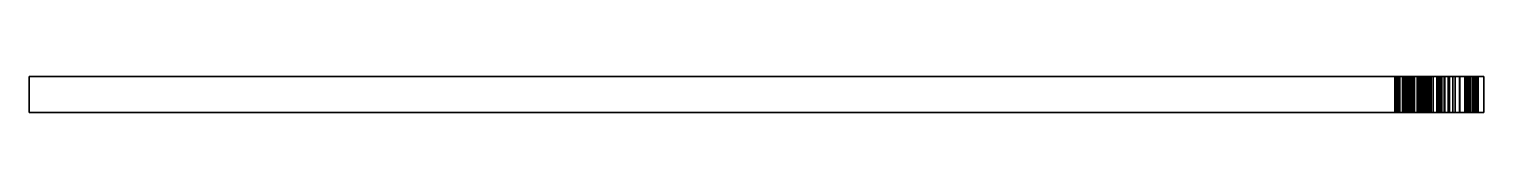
# Model space of a CAD drawing. Extents: x -24.1 to 1.4, y -0.3 to 0.4.
import ezdxf

# ---------------------------------------------------------------- set-up
doc = ezdxf.new("R2010")
doc.units = 0
doc.layers.add('SIDE', color=15, linetype='CONTINUOUS')

msp = doc.modelspace()

# ---------------------------------------------------------------- meshes
at = {"layer": 'SIDE'}
mesh = msp.add_polyface(dxfattribs=at)
corners = [(-24.0848, -0.2774, -5.456), (-24.0848, 0.3526, -5.456), (-24.0848, 0.3526, 24.5468), (-24.0848, -0.2774, 24.5468), (0.2399, -0.2774, -4.6298), (0.2759, -0.2774, -4.7028), (0.154, -0.2774, -4.5073), (0.1104, -0.2774, -4.4502), (0.0857, -0.2774, -4.4101), (0.0546, -0.2774, -4.3471), (0.0301, -0.2774, -4.281), (0.0069, -0.2774, -4.1885), (-0.0069, -0.2774, -4.0919), (-0.013, -0.2774, -3.9408), (0.0521, -0.2774, -3.2849), (0.0618, -0.2774, -2.9167), (0.0811, -0.2774, -2.562), (0.1073, -0.2774, -2.4327), (0.1398, -0.2774, -2.3283), (0.1196, -0.2774, -0.0476), (0.0805, -0.2774, 0.0605), (0.0505, -0.2774, 0.1844), (0.0326, -0.2774, 0.3279), (0.0296, -0.2774, 0.4945), (0.0512, -0.2774, 0.7411), (0.0614, -0.2774, 0.8488), (0.0628, -0.2774, 0.9565), (0.0492, -0.2774, 1.136), (-0.0834, -0.2774, 1.7862), (-0.1352, -0.2774, 2.0794), (-0.15, -0.2774, 2.2646), (-0.1474, -0.2774, 2.4141), (-0.1289, -0.2774, 2.5649), (-0.0975, -0.2774, 2.6962), (-0.067, -0.2774, 2.7851), (0.2773, -0.2774, 9.4808), (0.2662, -0.2774, 9.6121), (0.266, -0.2774, 9.5549)]
mesh.append_faces([[corners[k] for k in face] for face in [(0, 1, 2, 3), (4, 5, 0, 0), (6, 4, 0, 0), (7, 6, 0, 0), (8, 7, 0, 0), (9, 8, 0, 0), (10, 9, 0, 0), (11, 10, 0, 0), (12, 11, 0, 0), (13, 12, 0, 0), (14, 13, 0, 0), (15, 14, 0, 0), (16, 15, 0, 0), (17, 16, 0, 0), (18, 17, 0, 0), (19, 18, 0, 0), (20, 19, 0, 0), (21, 20, 0, 0), (22, 21, 0, 0), (23, 22, 0, 0), (24, 23, 0, 0), (25, 24, 0, 0), (26, 25, 0, 0), (27, 26, 0, 0), (28, 27, 0, 0), (29, 28, 0, 0), (30, 29, 0, 0), (31, 30, 0, 0), (32, 31, 0, 0), (33, 32, 0, 0), (34, 33, 0, 0), (35, 34, 0, 0), (36, 37, 0, 0)]])
mesh = msp.add_polyface(dxfattribs=at)
corners = [(-24.0848, -0.2774, 24.5468), (-24.0848, 0.3526, 24.5468), (1.409, 0.3526, 24.5468), (1.409, -0.2774, 24.5468), (0.444, -0.2774, -5.456), (0.444, 0.3526, -5.456), (-24.0848, 0.3526, -5.456), (-24.0848, -0.2774, -5.456), (0.6466, -0.2774, 11.5709), (0.2765, -0.2774, 9.7082), (0.3807, -0.2774, -5.166), (0.3353, -0.2774, -4.8922), (0.3042, -0.2774, -4.7775), (0.2759, -0.2774, -4.7028), (0.2719, -0.2774, 9.5039), (0.2773, -0.2774, 9.4808), (0.266, -0.2774, 9.5549), (0.2765, 0.3526, 9.7082), (0.6466, 0.3526, 11.5709), (1.409, 0.3526, 13.1789), (1.3006, 0.3526, 13.0674), (1.1297, 0.3526, 12.8618), (0.9829, 0.3526, 12.65), (0.8643, 0.3526, 12.4415), (0.7801, 0.3526, 12.2566), (0.7118, 0.3526, 12.0579), (0.6746, 0.3526, 11.901), (0.652, 0.3526, 11.7384), (0.0546, 0.3526, -4.3471), (0.0301, 0.3526, -4.281), (0.0069, 0.3526, -4.1885), (-0.0069, 0.3526, -4.0919), (-0.013, 0.3526, -3.9408), (0.0521, 0.3526, -3.2849), (0.0326, 0.3526, 0.3279), (0.0296, 0.3526, 0.4945), (0.0492, 0.3526, 1.136), (-0.0834, 0.3526, 1.7862), (-0.1352, 0.3526, 2.0794), (-0.15, 0.3526, 2.2646), (-0.1474, 0.3526, 2.4141), (-0.1289, 0.3526, 2.5649), (-0.0975, 0.3526, 2.6962), (-0.067, 0.3526, 2.7851)]
mesh.append_faces([[corners[k] for k in face] for face in [(0, 1, 2, 3), (4, 5, 6, 7), (8, 9, 7, 0), (10, 4, 7, 7), (11, 10, 7, 7), (12, 11, 7, 7), (13, 12, 7, 7), (14, 15, 7, 7), (16, 14, 7, 7), (6, 17, 18, 1), (19, 2, 1, 1), (20, 19, 1, 1), (21, 20, 1, 1), (22, 21, 1, 1), (23, 22, 1, 1), (24, 23, 1, 1), (25, 24, 1, 1), (26, 25, 1, 1), (27, 26, 1, 1), (18, 27, 1, 1), (6, 28, 29, 29), (6, 29, 30, 30), (6, 30, 31, 31), (6, 31, 32, 32), (6, 32, 33, 33), (6, 34, 35, 35), (6, 36, 37, 37), (6, 37, 38, 38), (6, 38, 39, 39), (6, 39, 40, 40), (6, 40, 41, 41), (6, 41, 42, 42), (6, 42, 43, 43)]])
mesh = msp.add_polyface(dxfattribs=at)
corners = [(-24.0848, -0.2774, 24.5468), (0.9829, -0.2774, 12.65), (0.8643, -0.2774, 12.4415), (0.7801, -0.2774, 12.2566), (0.7118, -0.2774, 12.0579), (0.6746, -0.2774, 11.901), (0.652, -0.2774, 11.7384), (0.6466, -0.2774, 11.5709), (-24.0848, -0.2774, -5.456), (0.2765, -0.2774, 9.7082), (0.2662, -0.2774, 9.6121), (-24.0848, 0.3526, -5.456), (0.444, 0.3526, -5.456), (0.3807, 0.3526, -5.166), (0.3353, 0.3526, -4.8922), (0.3042, 0.3526, -4.7775), (0.2759, 0.3526, -4.7028), (0.2399, 0.3526, -4.6298), (0.154, 0.3526, -4.5073), (0.1104, 0.3526, -4.4502), (0.0857, 0.3526, -4.4101), (0.0546, 0.3526, -4.3471), (0.0521, 0.3526, -3.2849), (0.0618, 0.3526, -2.9167), (0.0811, 0.3526, -2.562), (0.1073, 0.3526, -2.4327), (0.1398, 0.3526, -2.3283), (0.1196, 0.3526, -0.0476), (0.0805, 0.3526, 0.0605), (0.0505, 0.3526, 0.1844), (0.0326, 0.3526, 0.3279), (0.0296, 0.3526, 0.4945), (0.0512, 0.3526, 0.7411), (0.0614, 0.3526, 0.8488), (0.0628, 0.3526, 0.9565), (0.0492, 0.3526, 1.136), (-0.067, 0.3526, 2.7851), (0.2773, 0.3526, 9.4808), (0.2719, 0.3526, 9.5039), (0.266, 0.3526, 9.5549), (0.2662, 0.3526, 9.6121), (0.2765, 0.3526, 9.7082)]
mesh.append_faces([[corners[k] for k in face] for face in [(0, 1, 2, 2), (0, 2, 3, 3), (0, 3, 4, 4), (0, 4, 5, 5), (0, 5, 6, 6), (0, 6, 7, 7), (8, 9, 10, 10), (11, 12, 13, 13), (11, 13, 14, 14), (11, 14, 15, 15), (11, 15, 16, 16), (11, 16, 17, 17), (11, 17, 18, 18), (11, 18, 19, 19), (11, 19, 20, 20), (11, 20, 21, 21), (11, 22, 23, 23), (11, 23, 24, 24), (11, 24, 25, 25), (11, 25, 26, 26), (11, 26, 27, 27), (11, 27, 28, 28), (11, 28, 29, 29), (11, 29, 30, 30), (11, 31, 32, 32), (11, 32, 33, 33), (11, 33, 34, 34), (11, 34, 35, 35), (11, 36, 37, 37), (11, 37, 38, 38), (11, 38, 39, 39), (11, 39, 40, 40), (11, 40, 41, 41)]])
mesh = msp.add_polyface(dxfattribs=at)
corners = [(0.1849, -0.2774, 3.2329), (0.1849, 0.3526, 3.2329), (-0.0181, 0.3526, 2.8946), (-0.0181, -0.2774, 2.8946), (-0.067, 0.3526, 2.7851), (-0.067, -0.2774, 2.7851), (-0.0975, 0.3526, 2.6962), (-0.0975, -0.2774, 2.6962), (-0.1289, 0.3526, 2.5649), (-0.1289, -0.2774, 2.5649), (-0.1474, 0.3526, 2.4141), (-0.1474, -0.2774, 2.4141), (-0.15, 0.3526, 2.2646), (-0.15, -0.2774, 2.2646), (-0.1352, 0.3526, 2.0794), (-0.1352, -0.2774, 2.0794), (-0.0834, 0.3526, 1.7862), (-0.0834, -0.2774, 1.7862), (0.0492, 0.3526, 1.136), (0.0492, -0.2774, 1.136), (0.0628, 0.3526, 0.9565), (0.0628, -0.2774, 0.9565), (0.0614, 0.3526, 0.8488), (0.0614, -0.2774, 0.8488), (0.0512, 0.3526, 0.7411), (0.0512, -0.2774, 0.7411), (0.0296, 0.3526, 0.4945), (0.0296, -0.2774, 0.4945), (0.0326, 0.3526, 0.3279), (0.0326, -0.2774, 0.3279), (0.0505, 0.3526, 0.1844), (0.0505, -0.2774, 0.1844), (0.0805, 0.3526, 0.0605), (0.0805, -0.2774, 0.0605), (0.1196, 0.3526, -0.0476), (0.1196, -0.2774, -0.0476), (0.1772, 0.3526, -0.1658), (0.1772, -0.2774, -0.1658), (0.1398, -0.2774, -2.3283), (0.1398, 0.3526, -2.3283), (0.1073, 0.3526, -2.4327), (0.1073, -0.2774, -2.4327), (0.0811, 0.3526, -2.562), (0.0811, -0.2774, -2.562), (0.0618, 0.3526, -2.9167), (0.0618, -0.2774, -2.9167), (0.0521, 0.3526, -3.2849), (0.0521, -0.2774, -3.2849), (-0.013, 0.3526, -3.9408), (-0.013, -0.2774, -3.9408), (-0.0069, 0.3526, -4.0919), (-0.0069, -0.2774, -4.0919), (0.0069, 0.3526, -4.1885), (0.0069, -0.2774, -4.1885), (0.0301, 0.3526, -4.281), (0.0301, -0.2774, -4.281), (0.0546, 0.3526, -4.3471), (0.0546, -0.2774, -4.3471), (0.0857, 0.3526, -4.4101), (0.0857, -0.2774, -4.4101), (0.1104, 0.3526, -4.4502), (0.1104, -0.2774, -4.4502), (0.154, 0.3526, -4.5073), (0.154, -0.2774, -4.5073), (-24.0848, -0.2774, 24.5468), (1.409, -0.2774, 24.5468), (1.409, -0.2774, 13.1789), (1.3006, -0.2774, 13.0674), (1.1297, -0.2774, 12.8618), (0.9829, -0.2774, 12.65)]
mesh.append_faces([[corners[k] for k in face] for face in [(0, 1, 2, 3), (3, 2, 4, 5), (5, 4, 6, 7), (7, 6, 8, 9), (9, 8, 10, 11), (11, 10, 12, 13), (13, 12, 14, 15), (15, 14, 16, 17), (17, 16, 18, 19), (19, 18, 20, 21), (21, 20, 22, 23), (23, 22, 24, 25), (25, 24, 26, 27), (27, 26, 28, 29), (29, 28, 30, 31), (31, 30, 32, 33), (33, 32, 34, 35), (35, 34, 36, 37), (38, 39, 40, 41), (41, 40, 42, 43), (43, 42, 44, 45), (45, 44, 46, 47), (47, 46, 48, 49), (49, 48, 50, 51), (51, 50, 52, 53), (53, 52, 54, 55), (55, 54, 56, 57), (57, 56, 58, 59), (59, 58, 60, 61), (61, 60, 62, 63), (64, 65, 66, 66), (64, 66, 67, 67), (64, 67, 68, 68), (64, 68, 69, 69)]])
mesh = msp.add_polyface(dxfattribs=at)
corners = [(0.587, -0.2774, 10.7826), (0.587, 0.3526, 10.7826), (0.2765, 0.3526, 9.7082), (0.2765, -0.2774, 9.7082), (0.2662, 0.3526, 9.6121), (0.2662, -0.2774, 9.6121), (0.266, 0.3526, 9.5549), (0.266, -0.2774, 9.5549), (0.2719, 0.3526, 9.5039), (0.2719, -0.2774, 9.5039), (0.2773, 0.3526, 9.4808), (0.2773, -0.2774, 9.4808), (0.2933, 0.3526, 9.4399), (0.2933, -0.2774, 9.4399), (0.3392, 0.3526, 9.3398), (0.3392, -0.2774, 9.3398), (0.4204, 0.3526, 9.101), (0.4204, -0.2774, 9.101), (0.4273, -0.2774, 3.7098), (0.4273, 0.3526, 3.7098), (0.3248, 0.3526, 3.4789), (0.3248, -0.2774, 3.4789), (0.1849, 0.3526, 3.2329), (0.1849, -0.2774, 3.2329), (0.1772, -0.2774, -0.1658), (0.1772, 0.3526, -0.1658), (0.3623, 0.3526, -0.4985), (0.3623, -0.2774, -0.4985), (0.387, 0.3526, -0.5661), (0.387, -0.2774, -0.5661), (0.4001, 0.3526, -0.6142), (0.4001, -0.2774, -0.6142), (0.4139, 0.3526, -0.6917), (0.4139, -0.2774, -0.6917), (-0.0181, -0.2774, 2.8946), (-0.067, -0.2774, 2.7851), (0.6711, -0.2774, 4.6403), (0.6364, -0.2774, 4.5215), (0.1847, -0.2774, -2.2229), (0.1398, -0.2774, -2.3283), (0.1196, -0.2774, -0.0476), (0.3201, -0.2774, -2.0094), (0.4189, -0.2774, -1.8366), (0.3879, -0.2774, -1.9044), (0.3633, -0.2774, -1.9476), (0.6008, -0.2774, 4.3596), (0.5212, -0.2774, 3.9981), (0.2442, -0.2774, -2.1166), (0.4861, -0.2774, -1.3735), (0.4826, -0.2774, -1.5365), (0.6259, -0.2774, 8.4599), (0.4666, -0.2774, -1.6665), (0.4433, -0.2774, -1.7656), (0.154, -0.2774, -4.5073), (0.1948, -0.2774, -4.5589), (0.2399, -0.2774, -4.6298), (0.6466, -0.2774, 11.5709)]
mesh.append_faces([[corners[k] for k in face] for face in [(0, 1, 2, 3), (3, 2, 4, 5), (5, 4, 6, 7), (7, 6, 8, 9), (9, 8, 10, 11), (11, 10, 12, 13), (13, 12, 14, 15), (15, 14, 16, 17), (18, 19, 20, 21), (21, 20, 22, 23), (24, 25, 26, 27), (27, 26, 28, 29), (29, 28, 30, 31), (31, 30, 32, 33), (34, 35, 36, 37), (38, 39, 40, 24), (41, 42, 43, 44), (23, 34, 45, 46), (38, 31, 33, 47), (23, 46, 18, 21), (41, 47, 48, 49), (35, 11, 50, 36), (41, 51, 52, 42), (17, 50, 11, 13), (53, 54, 55, 55), (49, 51, 41, 41), (33, 48, 47, 47), (29, 31, 38, 38), (27, 29, 38, 38), (24, 27, 38, 38), (13, 15, 17, 17), (56, 0, 3, 3), (37, 45, 34, 34)]])
mesh = msp.add_polyface(dxfattribs=at)
corners = [(0.4139, -0.2774, -0.6917), (0.4139, 0.3526, -0.6917), (0.4861, 0.3526, -1.3735), (0.4861, -0.2774, -1.3735), (0.4666, -0.2774, -1.6665), (0.4666, 0.3526, -1.6665), (0.4433, 0.3526, -1.7656), (0.4433, -0.2774, -1.7656), (0.4189, 0.3526, -1.8366), (0.4189, -0.2774, -1.8366), (0.3879, 0.3526, -1.9044), (0.3879, -0.2774, -1.9044), (0.3633, 0.3526, -1.9476), (0.3633, -0.2774, -1.9476), (0.3201, 0.3526, -2.0094), (0.3201, -0.2774, -2.0094), (0.2442, 0.3526, -2.1166), (0.2442, -0.2774, -2.1166), (0.1847, 0.3526, -2.2229), (0.1847, -0.2774, -2.2229), (0.1398, 0.3526, -2.3283), (0.1398, -0.2774, -2.3283), (0.154, -0.2774, -4.5073), (0.154, 0.3526, -4.5073), (0.1948, 0.3526, -4.5589), (0.1948, -0.2774, -4.5589), (0.2399, 0.3526, -4.6298), (0.2399, -0.2774, -4.6298), (0.2759, 0.3526, -4.7028), (0.2759, -0.2774, -4.7028), (0.3042, 0.3526, -4.7775), (0.3042, -0.2774, -4.7775), (0.3353, 0.3526, -4.8922), (0.3353, -0.2774, -4.8922), (0.3807, 0.3526, -5.166), (0.3807, -0.2774, -5.166), (0.444, 0.3526, -5.456), (0.444, -0.2774, -5.456), (0.6711, 0.3526, 4.6403), (-0.067, 0.3526, 2.7851), (-0.0181, 0.3526, 2.8946), (0.6364, 0.3526, 4.5215), (0.1196, 0.3526, -0.0476), (0.1772, 0.3526, -0.1658), (0.6008, 0.3526, 4.3596), (0.1849, 0.3526, 3.2329), (0.5212, 0.3526, 3.9981), (0.4001, 0.3526, -0.6142), (0.4273, 0.3526, 3.7098), (0.3248, 0.3526, 3.4789), (0.4826, 0.3526, -1.5365), (0.6259, 0.3526, 8.4599), (0.2773, 0.3526, 9.4808), (0.4204, 0.3526, 9.101), (0.2933, 0.3526, 9.4399), (0.387, 0.3526, -0.5661), (0.3623, 0.3526, -0.4985), (0.3392, 0.3526, 9.3398)]
mesh.append_faces([[corners[k] for k in face] for face in [(0, 1, 2, 3), (4, 5, 6, 7), (7, 6, 8, 9), (9, 8, 10, 11), (11, 10, 12, 13), (13, 12, 14, 15), (15, 14, 16, 17), (17, 16, 18, 19), (19, 18, 20, 21), (22, 23, 24, 25), (25, 24, 26, 27), (27, 26, 28, 29), (29, 28, 30, 31), (31, 30, 32, 33), (33, 32, 34, 35), (35, 34, 36, 37), (38, 39, 40, 41), (42, 20, 18, 43), (10, 8, 14, 12), (44, 40, 45, 46), (1, 47, 18, 16), (48, 46, 45, 49), (2, 16, 14, 50), (51, 52, 39, 38), (6, 5, 14, 8), (52, 51, 53, 54), (26, 24, 23, 23), (14, 5, 50, 50), (16, 2, 1, 1), (18, 47, 55, 55), (18, 55, 56, 56), (18, 56, 43, 43), (53, 57, 54, 54)]])
mesh = msp.add_polyface(dxfattribs=at)
corners = [(0.9829, -0.2774, 12.65), (0.9829, 0.3526, 12.65), (0.8643, 0.3526, 12.4415), (0.8643, -0.2774, 12.4415), (0.7801, 0.3526, 12.2566), (0.7801, -0.2774, 12.2566), (0.7118, 0.3526, 12.0579), (0.7118, -0.2774, 12.0579), (0.6746, 0.3526, 11.901), (0.6746, -0.2774, 11.901), (0.652, 0.3526, 11.7384), (0.652, -0.2774, 11.7384), (0.6466, 0.3526, 11.5709), (0.6466, -0.2774, 11.5709), (0.661, 0.3526, 11.3995), (0.661, -0.2774, 11.3995), (0.6676, 0.3526, 11.3284), (0.6676, -0.2774, 11.3284), (0.6663, 0.3526, 11.2139), (0.6663, -0.2774, 11.2139), (0.6464, 0.3526, 11.0488), (0.6464, -0.2774, 11.0488), (0.587, 0.3526, 10.7826), (0.587, -0.2774, 10.7826), (0.4204, -0.2774, 9.101), (0.4204, 0.3526, 9.101), (0.6259, 0.3526, 8.4599), (0.6259, -0.2774, 8.4599), (0.7258, 0.3526, 8.2419), (0.7258, -0.2774, 8.2419), (0.8071, 0.3526, 8.102), (0.8071, -0.2774, 8.102), (0.9025, 0.3526, 7.9693), (0.9025, -0.2774, 7.9693), (0.9845, 0.3526, 7.8758), (0.9845, -0.2774, 7.8758), (1.116, -0.2774, 5.6496), (1.116, 0.3526, 5.6496), (0.6711, 0.3526, 4.6403), (0.6711, -0.2774, 4.6403), (0.6364, 0.3526, 4.5215), (0.6364, -0.2774, 4.5215), (0.6008, 0.3526, 4.3596), (0.6008, -0.2774, 4.3596), (0.5212, 0.3526, 3.9981), (0.5212, -0.2774, 3.9981), (0.4273, 0.3526, 3.7098), (0.4273, -0.2774, 3.7098), (0.4861, -0.2774, -1.3735), (0.4861, 0.3526, -1.3735), (0.4826, 0.3526, -1.5365), (0.4826, -0.2774, -1.5365), (0.4666, 0.3526, -1.6665), (0.4666, -0.2774, -1.6665), (0.2765, 0.3526, 9.7082), (-0.0181, 0.3526, 2.8946)]
mesh.append_faces([[corners[k] for k in face] for face in [(0, 1, 2, 3), (3, 2, 4, 5), (5, 4, 6, 7), (7, 6, 8, 9), (9, 8, 10, 11), (11, 10, 12, 13), (13, 12, 14, 15), (15, 14, 16, 17), (17, 16, 18, 19), (19, 18, 20, 21), (21, 20, 22, 23), (24, 25, 26, 27), (27, 26, 28, 29), (29, 28, 30, 31), (31, 30, 32, 33), (33, 32, 34, 35), (36, 37, 38, 39), (39, 38, 40, 41), (41, 40, 42, 43), (43, 42, 44, 45), (45, 44, 46, 47), (48, 49, 50, 51), (51, 50, 52, 53), (23, 13, 15, 21), (39, 29, 31, 36), (19, 21, 15, 17), (27, 29, 39, 39), (14, 12, 22, 20), (30, 28, 38, 37), (14, 20, 18, 16), (38, 28, 26, 26), (54, 22, 12, 12), (55, 42, 40, 40)]])
mesh = msp.add_polyface(dxfattribs=at)
corners = [(1.409, -0.2774, 24.5468), (1.409, 0.3526, 24.5468), (1.409, 0.3526, 13.1789), (1.409, -0.2774, 13.1789), (1.3006, 0.3526, 13.0674), (1.3006, -0.2774, 13.0674), (1.1297, 0.3526, 12.8618), (1.1297, -0.2774, 12.8618), (0.9829, 0.3526, 12.65), (0.9829, -0.2774, 12.65), (0.9845, -0.2774, 7.8758), (0.9845, 0.3526, 7.8758), (1.0765, 0.3526, 7.7886), (1.0765, -0.2774, 7.7886), (1.0992, 0.3526, 7.7653), (1.0992, -0.2774, 7.7653), (1.1208, 0.3526, 7.7359), (1.1208, -0.2774, 7.7359), (1.1413, 0.3526, 7.7006), (1.1413, -0.2774, 7.7006), (1.1698, 0.3526, 7.6377), (1.1698, -0.2774, 7.6377), (1.2038, 0.3526, 7.5373), (1.2038, -0.2774, 7.5373), (1.2459, 0.3526, 7.3573), (1.2459, -0.2774, 7.3573), (1.2888, 0.3526, 7.0417), (1.2888, -0.2774, 7.0417), (1.3076, 0.3526, 6.628), (1.3076, -0.2774, 6.628), (1.3036, 0.3526, 6.4458), (1.3036, -0.2774, 6.4458), (1.2883, 0.3526, 6.2436), (1.2883, -0.2774, 6.2436), (1.2637, 0.3526, 6.0926), (1.2637, -0.2774, 6.0926), (1.2136, 0.3526, 5.9067), (1.2136, -0.2774, 5.9067), (1.116, 0.3526, 5.6496), (1.116, -0.2774, 5.6496), (0.8071, -0.2774, 8.102), (0.9025, -0.2774, 7.9693), (0.8071, 0.3526, 8.102), (0.9025, 0.3526, 7.9693)]
mesh.append_faces([[corners[k] for k in face] for face in [(0, 1, 2, 3), (3, 2, 4, 5), (5, 4, 6, 7), (7, 6, 8, 9), (10, 11, 12, 13), (13, 12, 14, 15), (15, 14, 16, 17), (17, 16, 18, 19), (19, 18, 20, 21), (21, 20, 22, 23), (23, 22, 24, 25), (25, 24, 26, 27), (27, 26, 28, 29), (29, 28, 30, 31), (31, 30, 32, 33), (33, 32, 34, 35), (35, 34, 36, 37), (37, 36, 38, 39), (19, 21, 13, 17), (29, 31, 40, 41), (21, 23, 10, 13), (25, 27, 10, 23), (27, 29, 41, 10), (37, 39, 40, 35), (33, 35, 40, 31), (13, 15, 17, 17), (12, 20, 18, 16), (42, 30, 28, 43), (11, 22, 20, 12), (11, 26, 24, 22), (43, 28, 26, 11), (42, 38, 36, 34), (42, 34, 32, 30), (16, 14, 12, 12)]])

doc.saveas('drawing.dxf')
